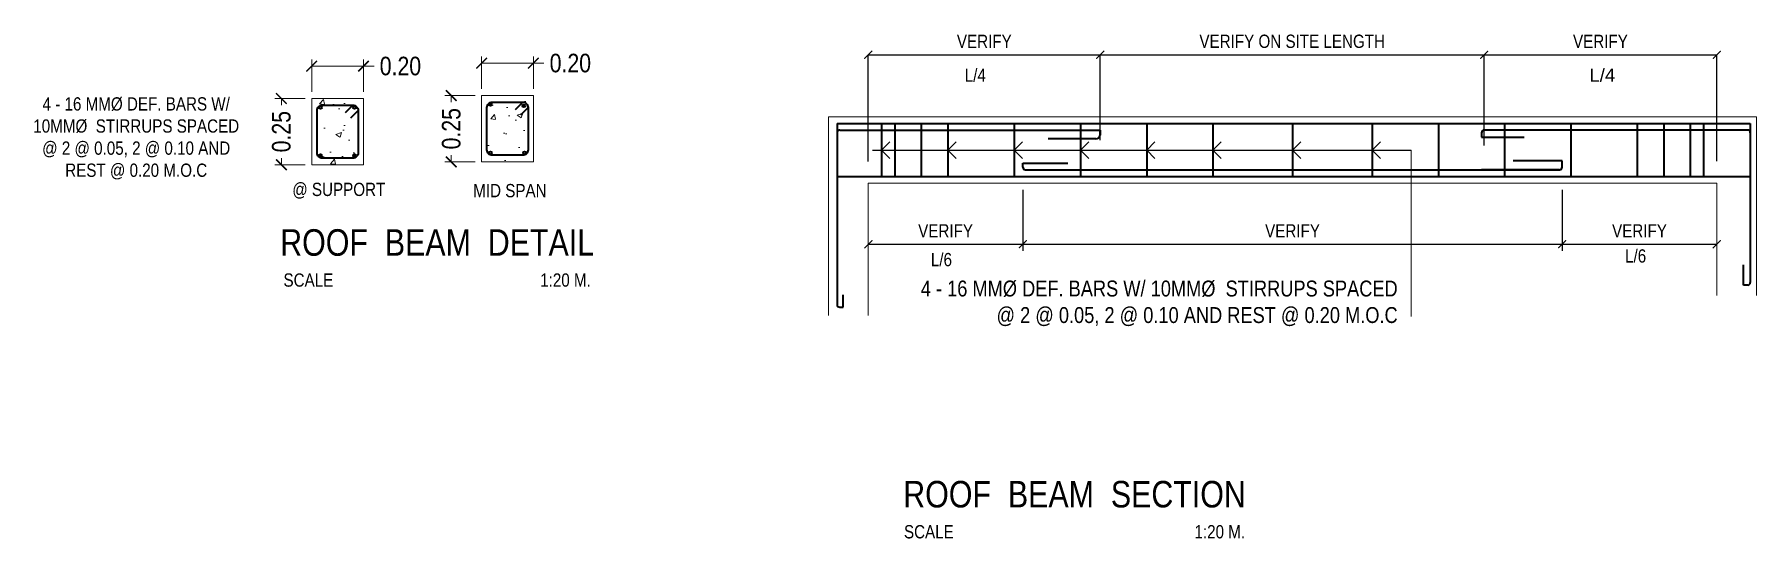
# Model space of a CAD drawing. Header units: metres. Extents: x -460 to 31334, y -1777 to 24987.
# Drawn here: x 105.88 to 112.38, y -805.29 to -803.39 of the extents above; entities that cross this region are included whole.
import ezdxf

# ---------------------------------------------------------------- set-up
doc = ezdxf.new("R2010")
doc.units = ezdxf.units.M
doc.header["$MEASUREMENT"] = 0
doc.linetypes.add('CENTER2', pattern=[1.125, 0.75, -0.125, 0.125, -0.125])
doc.layers.get('Defpoints').update_dxf_attribs({"color": 2})
for name, color, linetype, lineweight in [('DIM2', 1, 'Continuous', 9), ('HATCH', 2, 'Continuous', 5), ('TXT', 3, 'Continuous', 30), ('WINDOW', 3, 'Continuous', 15)]:
    doc.layers.add(name, color=color, linetype=linetype, lineweight=lineweight)
doc.layers.add('grid', color=1, linetype='CENTER2')
doc.layers.add('wall', color=7, linetype='Continuous')
doc.styles.add('1-20', font='ARIALN.TTF', dxfattribs={"height": 0.05})
doc.styles.add('ARND', font='')
doc.styles.add('rs', font='ARIALN.TTF')
doc.styles.get('ARND').set_extended_font_data('Arial Rounded MT Bold', bold=True)
doc.dimstyles.new('FOOTING', dxfattribs={"dimtxt": 0.07, "dimasz": 0.04, "dimexe": 0.025, "dimexo": 0.025, "dimgap": 0.025, "dimtad": 0, "dimzin": 0, "dimdsep": 46, "dimtxsty": 'rs', "dimblk": 'ARCHTICK', "dimcen": 0.025, "dimclrd": 106, "dimclre": 67, "dimclrt": 3, "dimadec": 0, "dimazin": 0, "dimtfac": 1, "dimtofl": 0, "dimtmove": 0, "dimatfit": 3, "dimldrblk": 'ARCHTICK', "dimfxl": 0.1, "dimtolj": 1, "dimtzin": 0, "dimlwd": 0, "dimlwe": 0, "dimarcsym": 0})
pattern_1 = [(50, (227.21246, -1117.00026), (0.215178055, -0.01882564), [0.0225, -0.2475]), (355, (227.21246, -1117.00026), (-0.0416254, 0.22565764), [0.018, -0.198]), (100.4514, (227.23039, -1117.00183), (0.17355281, 0.20683186), [0.01912206, -0.21034263]), (46.1842, (227.21246, -1116.94026), (0.32017231, -0.0496557), [0.03375, -0.37125]), (96.6356, (227.23914, -1116.9444), (0.2803988, 0.29223536), [0.0286831, -0.3155139]), (351.1842, (227.21246, -1116.94026), (0.28039858, 0.29223558), [0.027, -0.297]), (21, (227.24246, -1116.95526), (0.17907212, -0.12078567), [0.0225, -0.2475]), (326, (227.24246, -1116.95526), (0.0729946, 0.21754501), [0.018, -0.198]), (71.4514, (227.25738, -1116.96532), (0.25206679, 0.09675915), [0.01912206, -0.21034263]), (37.5, (227.21246, -1117.00026), (0.003647957, 0.099868156), [0, -0.1956, 0, -0.201, 0, -0.19875]), (7.5, (227.21246, -1117.00026), (0.07892086, 0.118323514), [0, -0.1146, 0, -0.1911, 0, -0.07575]), (327.5, (227.14556, -1117.00026), (0.16014673, -0.006766462), [0, -0.075, 0, -0.234, 0, -0.3105]), (317.5, (227.11556, -1117.00026), (0.17495585, 0.030031495), [0, -0.0975, 0, -0.1554, 0, -0.2205])]

# ---------------------------------------------------------------- blocks, each defined once
blk = doc.blocks.new('_ArchTick')
at = {"color": 0, "linetype": 'ByBlock', "const_width": 0.15}
blk.add_lwpolyline([(-0.5, -0.5), (0.5, 0.5)], dxfattribs=at)
blk = doc.blocks.new('_Open90')
at = {"color": 0, "linetype": 'ByBlock', "lineweight": -2}
for p, q in [((0, 0), (-1, 0)), ((-0.5, 0.5), (0, 0)), ((0, 0), (-0.5, -0.5))]:
    blk.add_line(p, q, dxfattribs=at)
blk = doc.blocks.new('*D301')
at = {"layer": 'Defpoints', "color": 0, "lineweight": 9, "transparency": 16777216}
for p in [(107.1235, -803.5069), (106.9285, -803.6291), (107.1235, -803.6291)]:
    blk.add_point(p, dxfattribs=at)
at = {"layer": 'DIM2', "color": 67, "lineweight": 0, "transparency": 16777216}
for p, q in [((106.9285, -803.6041), (106.9285, -803.4819)), ((107.1235, -803.6041), (107.1235, -803.4819))]:
    blk.add_line(p, q, dxfattribs=at)
at = {"layer": 'DIM2', "color": 106, "lineweight": 0, "transparency": 16777216}
for p, q in [((106.9285, -803.5069), (107.1235, -803.5069)), ((107.1235, -803.5069), (107.1635, -803.5069))]:
    blk.add_line(p, q, dxfattribs=at)
at = {"layer": 'DIM2', "color": 106, "lineweight": 0, "transparency": 16777216, "xscale": 0.04, "yscale": 0.04, "zscale": 0.04, "rotation": 180}
blk.add_blockref('_ArchTick', (106.9285, -803.5069), dxfattribs=at)
at = {"layer": 'DIM2', "color": 106, "lineweight": 0, "transparency": 16777216, "xscale": 0.04, "yscale": 0.04, "zscale": 0.04}
blk.add_blockref('_ArchTick', (107.1235, -803.5069), dxfattribs=at)
at = {"layer": 'DIM2', "color": 3, "transparency": 16777216, "insert": (107.263, -803.5069), "char_height": 0.07, "attachment_point": 5, "style": 'rs'}
blk.add_mtext('\\A1;0.20', dxfattribs=at)
blk = doc.blocks.new('*D302')
at = {"layer": 'Defpoints', "color": 0, "lineweight": 9, "transparency": 16777216}
for p in [(106.9285, -803.6291), (106.814, -803.8791), (106.9285, -803.8791)]:
    blk.add_point(p, dxfattribs=at)
at = {"layer": 'DIM2', "color": 67, "lineweight": 0, "transparency": 16777216}
for p, q in [((106.9035, -803.6291), (106.789, -803.6291)), ((106.9035, -803.8791), (106.789, -803.8791))]:
    blk.add_line(p, q, dxfattribs=at)
at = {"layer": 'DIM2', "color": 106, "lineweight": 0, "transparency": 16777216}
for p, q in [((106.814, -803.6291), (106.814, -803.6544)), ((106.814, -803.8791), (106.814, -803.8539))]:
    blk.add_line(p, q, dxfattribs=at)
at = {"layer": 'DIM2', "color": 106, "lineweight": 0, "transparency": 16777216, "xscale": 0.04, "yscale": 0.04, "zscale": 0.04}
for p, rotation in [((106.814, -803.6291), 90), ((106.814, -803.8791), 270)]:
    blk.add_blockref('_ArchTick', p, dxfattribs=dict(at, rotation=rotation))
at = {"layer": 'DIM2', "color": 3, "transparency": 16777216, "insert": (106.814, -803.7541), "char_height": 0.07, "attachment_point": 5, "rotation": 90, "style": 'rs'}
blk.add_mtext('\\A1;0.25', dxfattribs=at)
blk = doc.blocks.new('*D303')
at = {"layer": 'Defpoints', "color": 0, "lineweight": 9, "transparency": 16777216}
for p in [(107.7644, -803.4957), (107.5694, -803.618), (107.7644, -803.618)]:
    blk.add_point(p, dxfattribs=at)
at = {"layer": 'DIM2', "color": 67, "lineweight": 0, "transparency": 16777216}
for p, q in [((107.5694, -803.593), (107.5694, -803.4707)), ((107.7644, -803.593), (107.7644, -803.4707))]:
    blk.add_line(p, q, dxfattribs=at)
at = {"layer": 'DIM2', "color": 106, "lineweight": 0, "transparency": 16777216}
for p, q in [((107.5694, -803.4957), (107.7644, -803.4957)), ((107.7644, -803.4957), (107.8044, -803.4957))]:
    blk.add_line(p, q, dxfattribs=at)
at = {"layer": 'DIM2', "color": 106, "lineweight": 0, "transparency": 16777216, "xscale": 0.04, "yscale": 0.04, "zscale": 0.04, "rotation": 180}
blk.add_blockref('_ArchTick', (107.5694, -803.4957), dxfattribs=at)
at = {"layer": 'DIM2', "color": 106, "lineweight": 0, "transparency": 16777216, "xscale": 0.04, "yscale": 0.04, "zscale": 0.04}
blk.add_blockref('_ArchTick', (107.7644, -803.4957), dxfattribs=at)
at = {"layer": 'DIM2', "color": 3, "transparency": 16777216, "insert": (107.9039, -803.4957), "char_height": 0.07, "attachment_point": 5, "style": 'rs'}
blk.add_mtext('\\A1;0.20', dxfattribs=at)
blk = doc.blocks.new('*D304')
at = {"layer": 'Defpoints', "color": 0, "lineweight": 9, "transparency": 16777216}
for p in [(107.5694, -803.618), (107.4549, -803.868), (107.5694, -803.868)]:
    blk.add_point(p, dxfattribs=at)
at = {"layer": 'DIM2', "color": 67, "lineweight": 0, "transparency": 16777216}
for p, q in [((107.5444, -803.618), (107.4299, -803.618)), ((107.5444, -803.868), (107.4299, -803.868))]:
    blk.add_line(p, q, dxfattribs=at)
at = {"layer": 'DIM2', "color": 106, "lineweight": 0, "transparency": 16777216}
for p, q in [((107.4549, -803.618), (107.4549, -803.6432)), ((107.4549, -803.868), (107.4549, -803.8428))]:
    blk.add_line(p, q, dxfattribs=at)
at = {"layer": 'DIM2', "color": 106, "lineweight": 0, "transparency": 16777216, "xscale": 0.04, "yscale": 0.04, "zscale": 0.04}
for p, rotation in [((107.4549, -803.618), 90), ((107.4549, -803.868), 270)]:
    blk.add_blockref('_ArchTick', p, dxfattribs=dict(at, rotation=rotation))
at = {"layer": 'DIM2', "color": 3, "transparency": 16777216, "insert": (107.4549, -803.743), "char_height": 0.07, "attachment_point": 5, "rotation": 90, "style": 'rs'}
blk.add_mtext('\\A1;0.25', dxfattribs=at)

msp = doc.modelspace()

# ---------------------------------------------------------------- hatches: boundary and pattern name
at = {"layer": 'HATCH', "linetype": 'Continuous'}
h = msp.add_hatch(dxfattribs=at)
h.set_pattern_fill('AR-CONC', color=256, scale=0.03, style=0)
h.set_pattern_definition(pattern_1)
h.paths.add_polyline_path([(106.9285, -803.87911), (107.1235, -803.87914), (107.1235, -803.62914), (106.9285, -803.62914)])
h = msp.add_hatch(color=8, dxfattribs=at)
h.set_gradient(color1=(128, 128, 128), one_color=1, tint=1)
h.paths.add_polyline_path([(106.96695, -803.66317, 1), (106.95695, -803.66317, 1)])
h.paths.add_polyline_path([(107.09505, -803.66317, 1), (107.08505, -803.66317, 1)])
h = msp.add_hatch(dxfattribs=at)
h.set_pattern_fill('AR-CONC', color=256, scale=0.03, style=0)
h.set_pattern_definition(pattern_1)
h.paths.add_polyline_path([(107.5694, -803.86798), (107.7644, -803.868), (107.7644, -803.618), (107.5694, -803.618)])
h = msp.add_hatch(color=8, dxfattribs=at)
h.set_gradient(color1=(128, 128, 128), one_color=1, tint=1)
h.paths.add_polyline_path([(107.60785, -803.65203, 1), (107.59785, -803.65203, 1)])
h = msp.add_hatch(color=8, dxfattribs=at)
h.set_gradient(color1=(128, 128, 128), one_color=1, tint=1)
h.paths.add_polyline_path([(107.73358, -803.65643, 1), (107.72358, -803.65643, 1)])
h = msp.add_hatch(color=8, dxfattribs=at)
h.set_gradient(color1=(128, 128, 128), one_color=1, tint=1)
h.paths.add_polyline_path([(106.96695, -803.84449, 1), (106.95695, -803.84449, 1)])
h = msp.add_hatch(dxfattribs=at)
h.set_pattern_fill('ANSI31', color=256, style=0)
h.set_pattern_definition([(45, (227.21246, -1117.00026), (-0.088388348, 0.088388348), [])])
h.paths.add_polyline_path([(107.09505, -803.84449, 1), (107.08505, -803.84449, 1)])
h = msp.add_hatch(color=8, dxfattribs=at)
h.set_gradient(color1=(128, 128, 128), one_color=1, tint=1)
h.paths.add_polyline_path([(107.09505, -803.84449, 1), (107.08505, -803.84449, 1)])
h = msp.add_hatch(color=8, dxfattribs=at)
h.set_gradient(color1=(128, 128, 128), one_color=1, tint=1)
h.paths.add_polyline_path([(107.60785, -803.83335, 1), (107.59785, -803.83335, 1)])
h.paths.add_polyline_path([(107.73595, -803.83335, 1), (107.72595, -803.83335, 1)])

# ---------------------------------------------------------------- linework, layer by layer
at = {"color": 1}
for p, q in [((109.02759, -803.46396), (109.90259, -803.46396)), ((109.02759, -803.867), (109.02759, -803.46396)), ((109.90259, -803.46396), (111.35009, -803.46396)), ((109.90259, -803.63325), (109.90259, -803.46396)), ((109.90259, -803.78661), (109.90259, -803.46396)), ((111.35009, -803.46396), (112.22759, -803.46396)), ((111.35009, -803.63325), (111.35009, -803.46396)), ((111.35009, -803.80573), (111.35009, -803.46396)), ((112.22759, -803.86479), (112.22759, -803.46396)), ((109.61059, -803.97317), (109.61059, -804.20362)), ((109.61059, -803.97317), (109.61059, -804.20362)), ((111.64459, -803.97317), (111.64459, -804.20362)), ((111.64459, -803.97317), (111.64459, -804.20362)), ((109.02759, -804.17862), (109.61059, -804.17862)), ((109.61059, -804.17862), (111.64459, -804.17862)), ((111.64459, -804.17862), (112.22759, -804.17862))]:
    msp.add_line(p, q, dxfattribs=at)
at = {"layer": 'DIM2'}
msp.add_line((111.07531, -803.82358), (111.07531, -804.45175), dxfattribs=at)
at = {"layer": 'grid', "linetype": 'Continuous'}
msp.add_line((109.04285, -803.82358), (111.07531, -803.82358), dxfattribs=at)
at = {"layer": 'wall', "lineweight": 40}
for p, q in [((107.0835, -803.65414), (107.05521, -803.6833)), ((107.7244, -803.643), (107.69611, -803.67217)), ((107.7444, -803.663), (107.71611, -803.69217)), ((107.1035, -803.67414), (107.07521, -803.7033)), ((108.90976, -803.72317), (112.35408, -803.72317)), ((108.90976, -803.72317), (108.90976, -804.40602)), ((109.07759, -803.72317), (109.07759, -803.92317)), ((109.12759, -803.72317), (109.12759, -803.92317)), ((109.22759, -803.72317), (109.22759, -803.92317)), ((109.32759, -803.72317), (109.32759, -803.92317)), ((109.57759, -803.72317), (109.57759, -803.92317)), ((109.57759, -803.72317), (109.57759, -803.92317)), ((109.82759, -803.72317), (109.82759, -803.92317)), ((110.07759, -803.72317), (110.07759, -803.92317)), ((110.32759, -803.72317), (110.32759, -803.92317)), ((110.62751, -803.72317), (110.62751, -803.92317)), ((110.92759, -803.72317), (110.92759, -803.92317)), ((111.17759, -803.72317), (111.17759, -803.92317)), ((111.42759, -803.72317), (111.42759, -803.92317)), ((111.67759, -803.72317), (111.67759, -803.92317)), ((111.92759, -803.72317), (111.92759, -803.92317)), ((112.02759, -803.72317), (112.02759, -803.92317)), ((112.12759, -803.72317), (112.12759, -803.92317)), ((112.17759, -803.72317), (112.17759, -803.92317)), ((112.35408, -803.72317), (112.35408, -804.32274)), ((108.91976, -803.74817), (109.90259, -803.74817)), ((109.88538, -803.78144), (109.70653, -803.78144)), ((109.90259, -803.74817), (109.90259, -803.76788)), ((109.90259, -803.76788), (109.90259, -803.74817)), ((111.34009, -803.75817), (111.34009, -803.77494)), ((111.34009, -803.77494), (111.5014, -803.77494)), ((112.34408, -803.74817), (111.35009, -803.74817)), ((111.64459, -803.86374), (111.46024, -803.86374)), ((111.64459, -803.88817), (111.64459, -803.86374)), ((108.90976, -803.92317), (112.35408, -803.92317)), ((109.61059, -803.88817), (109.61059, -803.87242)), ((109.61059, -803.87242), (109.78025, -803.87242)), ((109.62059, -803.89817), (109.90259, -803.89817)), ((109.62059, -803.89817), (111.63459, -803.89817)), ((111.63459, -803.89817), (111.34009, -803.89817)), ((112.32849, -804.33274), (112.32849, -804.25604)), ((108.93321, -804.41602), (108.93321, -804.36915)), ((112.34408, -804.33274), (112.32849, -804.33274)), ((108.91976, -804.41602), (108.93321, -804.41602))]:
    msp.add_line(p, q, dxfattribs=at)
for points in [[(106.9685, -803.65414), (107.0835, -803.65414, -0.4142136), (107.1035, -803.67414), (107.1035, -803.83414, -0.4142136), (107.0835, -803.85414), (106.9685, -803.85414, -0.4142136), (106.9485, -803.83414), (106.9485, -803.67414, -0.4142136)], [(107.6094, -803.643), (107.7244, -803.643, -0.4142136), (107.7444, -803.663), (107.7444, -803.823, -0.4142136), (107.7244, -803.843), (107.6094, -803.843, -0.4142136), (107.5894, -803.823), (107.5894, -803.663, -0.4142136)]]:
    msp.add_lwpolyline(points, format="xyb", close=True, dxfattribs=at)
for centre in [(106.96195, -803.66317), (107.09005, -803.66317), (107.60285, -803.65203), (107.72858, -803.65643), (106.96195, -803.84449), (107.09005, -803.84449), (107.60285, -803.83335), (107.73095, -803.83335)]:
    msp.add_circle(centre, 0.005, dxfattribs=at)
for centre, radius, start, end in [((108.91976, -803.75817), 0.01, 90, 180), ((109.88087, -803.75802), 0.02385, 280.891203, 335.586751), ((111.35009, -803.75817), 0.01, 90, 180), ((112.34408, -803.75817), 0.01, 0, 90), ((109.62059, -803.88817), 0.01, 180, 270), ((111.63459, -803.88817), 0.01, 270, 0), ((112.34408, -804.32274), 0.01, 270, 0), ((108.91976, -804.40602), 0.01, 180, 270)]:
    msp.add_arc(centre, radius, start, end, dxfattribs=at)
at = {"layer": 'WINDOW'}
for p, q in [((106.9285, -803.87911), (106.9285, -803.62911)), ((106.9285, -803.87911), (106.9285, -803.62911)), ((106.9285, -803.62914), (107.1235, -803.62914)), ((107.1235, -803.62914), (107.1235, -803.87914)), ((107.1235, -803.62914), (107.1235, -803.87914)), ((107.5694, -803.86798), (107.5694, -803.61798)), ((107.5694, -803.86798), (107.5694, -803.61798)), ((107.5694, -803.618), (107.7644, -803.618)), ((107.7644, -803.618), (107.7644, -803.868)), ((107.7644, -803.618), (107.7644, -803.868)), ((108.87759, -803.69817), (112.37759, -803.69817)), ((108.87759, -803.69817), (108.87759, -804.44722)), ((112.37759, -803.69817), (112.37759, -804.37166)), ((107.7644, -803.868), (107.5694, -803.86798)), ((107.1235, -803.87914), (106.9285, -803.87911)), ((109.02759, -803.94817), (112.22759, -803.94817)), ((109.02759, -803.94817), (109.02759, -804.44722)), ((112.22759, -803.94817), (112.22759, -804.37166)), ((112.22759, -803.97317), (112.22759, -804.20362))]:
    msp.add_line(p, q, dxfattribs=at)
at = {"layer": 'WINDOW', "color": 1}
msp.add_line((109.02759, -803.97317), (109.02759, -804.20362), dxfattribs=at)

# ---------------------------------------------------------------- block references
at = {"color": 1, "rotation": 180}
for name, p, xscale, yscale, zscale in [('_ArchTick', (109.02759, -803.46396), 0.02999999999997272, 0.02999999999997272, 0.02999999999997272), ('_ArchTick', (109.90259, -803.46396), 0.02999999999997272, 0.02999999999997272, 0.02999999999997272), ('_ArchTick', (111.35009, -803.46396), 0.02999999999997272, 0.02999999999997272, 0.02999999999997272), ('_Open90', (109.07759, -803.82358), 0.0625, 0.0625, 0.0625), ('_Open90', (109.32759, -803.82358), 0.0625, 0.0625, 0.0625), ('_Open90', (109.57759, -803.82358), 0.0625, 0.0625, 0.0625), ('_Open90', (109.82759, -803.82358), 0.0625, 0.0625, 0.0625), ('_Open90', (110.07759, -803.82358), 0.0625, 0.0625, 0.0625), ('_Open90', (110.32759, -803.82358), 0.0625, 0.0625, 0.0625), ('_Open90', (110.62751, -803.82358), 0.0625, 0.0625, 0.0625), ('_Open90', (110.92759, -803.82358), 0.0625, 0.0625, 0.0625), ('_ArchTick', (109.02759, -804.17862), 0.02999999999997272, 0.02999999999997272, 0.02999999999997272), ('_ArchTick', (109.61059, -804.17862), 0.02999999999997272, 0.02999999999997272, 0.02999999999997272), ('_ArchTick', (111.64459, -804.17862), 0.02999999999997272, 0.02999999999997272, 0.02999999999997272)]:
    msp.add_blockref(name, p, dxfattribs=dict(at, xscale=xscale, yscale=yscale, zscale=zscale))
at = {"color": 1, "xscale": 0.02999999999997272, "yscale": 0.02999999999997272, "zscale": 0.02999999999997272}
for p in [(109.90259, -803.46396), (111.35009, -803.46396), (112.22759, -803.46396), (109.61059, -804.17862), (111.64459, -804.17862), (112.22759, -804.17862)]:
    msp.add_blockref('_ArchTick', p, dxfattribs=at)

# ---------------------------------------------------------------- texts
at = {"layer": 'TXT', "color": 82, "attachment_point": 5, "style": 'rs'}
for s, insert, char_height in [('{\\fArial Narrow|b0|i0|c0|p34;\\C3;VERIFY}', (109.46509, -803.41343), 0.05), ('{\\fArial Narrow|b0|i0|c0|p34;\\C3;VERIFY ON SITE LENGTH}', (110.62634, -803.41343), 0.05), ('{\\fArial Narrow|b0|i0|c0|p34;\\C3;VERIFY}', (111.78884, -803.41343), 0.05), ('{\\fArial Narrow|b0|i0|c0|p34;\\C3;4 - 16 MM%%C DEF. BARS W/\\P10MM%%C  STIRRUPS SPACED \\P@ 2 @ 0.05, 2 @ 0.10 AND \\PREST @ 0.20 M.O.C}', (106.26657, -803.77943), 0.05), ('{\\fArial Narrow|b0|i0|c0|p34;\\C3;@ SUPPORT}', (107.03059, -803.97682), 0.05), ('{\\fArial Narrow|b0|i0|c0|p34;\\C3;MID SPAN}', (107.6759, -803.97682), 0.05), ('ROOF  BEAM  DETAIL\\P{\\H0.5x;SCALE                                                 1:20 M.}', (107.40155, -804.23076), 0.1), ('{\\fArial Narrow|b0|i0|c0|p34;\\C3;VERIFY}', (109.31909, -804.12809), 0.05), ('{\\fArial Narrow|b0|i0|c0|p34;\\C3;VERIFY}', (110.62759, -804.12808), 0.05), ('{\\fArial Narrow|b0|i0|c0|p34;\\C3;VERIFY}', (111.93609, -804.12809), 0.05), ('ROOF  BEAM  SECTION\\P{\\H0.5x;SCALE                                                         1:20 M.}', (109.80541, -805.18022), 0.1)]:
    msp.add_mtext(s, dxfattribs=dict(at, insert=insert, char_height=char_height))
at = {"layer": 'TXT', "color": 82}
for s, insert, char_height, width, attachment_point, style in [('{\\fArial Narrow|b0|i0|c0|p34;\\C3;L/4}', (109.39133, -803.51605), 0.05, 2.08, 1, 'ARND'), ('{\\fArial|b0|i0|c0|p34;\\C3;L/4}', (111.74732, -803.51605), 0.05, 2.08, 1, 'ARND'), ('{\\fArial Narrow|b0|i0|c0|p34;\\C3;L/6}', (109.2636, -804.21162), 0.05, 2.08, 1, 'ARND'), ('{\\fArial Narrow|b0|i0|c0|p34;\\C3;L/6}', (111.88175, -804.1979), 0.05, 2.08, 1, 'ARND'), ('{\\C3;4 - 16 MM%%C DEF. BARS W/ 10MM%%C  STIRRUPS SPACED\\P@ 2 @ 0.05, 2 @ 0.10 AND REST @ 0.20 M.O.C}', (111.02412, -804.40183), 0.06, 1.9965294, 6, '1-20')]:
    msp.add_mtext(s, dxfattribs=dict(at, insert=insert, char_height=char_height, width=width, attachment_point=attachment_point, style=style))

# ---------------------------------------------------------------- dimensions: what is measured, and where the dimension line sits
at = {"layer": 'DIM2'}
for base, p1, p2, picture, middle in [((107.1235012888, -803.5068713759), (106.9285012888, -803.6291395572), (107.1235012888, -803.6291395572), '*D301', (107.2629658181, -803.5068713759)), ((107.7644023177, -803.4957359334), (107.5694023177, -803.6180041147), (107.7644023177, -803.6180041147), '*D303', (107.903866847, -803.4957359334))]:
    dim = msp.add_linear_dim(base=base, p1=p1, p2=p2, dimstyle='FOOTING', dxfattribs=at)
    dim.commit()
    dim.dimension.update_dxf_attribs({"geometry": picture, "text_midpoint": middle})
for base, p1, p2, picture, middle in [((106.81403, -803.87911), (106.9285, -803.62914), (106.9285, -803.87911), '*D302', (106.81403, -803.75413)), ((107.45494, -803.86798), (107.5694, -803.618), (107.5694, -803.86798), '*D304', (107.45494, -803.74299))]:
    dim = msp.add_linear_dim(base=base, p1=p1, p2=p2, angle=90, dimstyle='FOOTING', dxfattribs=at)
    dim.commit()
    dim.dimension.update_dxf_attribs({"geometry": picture, "text_midpoint": middle})

doc.saveas('drawing.dxf')
